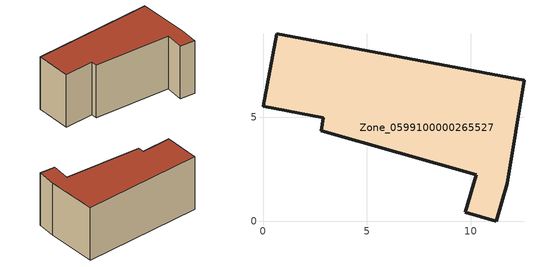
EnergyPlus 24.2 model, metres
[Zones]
Zone_0599100000265527
 floor ground (C_G): 11.75,1.82 11.23,0 9.74,0.42 10.26,2.24 2.8,4.36 2.9,4.98 0,5.52 0.66,9.01 12.56,6.79 z0
 wall outside (C_F): 11.23,0 11.75,1.82 12.56,6.79 0.66,9.01 0,5.52 2.9,4.98 2.8,4.36 10.26,2.24 9.74,0.42 11.23,0 z0:5.7
 roof outside (C_R): 0,5.52 2.9,4.98 2.8,4.36 10.26,2.24 9.74,0.42 11.23,0 11.75,1.82 12.56,6.79 0.66,9.01 z5.7
[BUILDING]
Pand.0599100000265527: North Axis=0; Terrain=City; Loads Convergence Tolerance Value=0.04; Temperature Convergence Tolerance Value=0.4; Solar Distribution=FullExterior; Maximum Number of Warmup Days=25; Minimum Number of Warmup Days=1
[Site:Location]
Rotterdam.The.Hague.AP_ZH_NLD Design_Conditions: Latitude=51.96; Longitude=4.45; Time Zone=1; Elevation=-4.5
[SITE:GROUNDTEMPERATURE:BUILDINGSURFACE]
18, 18, 18, 18, 18, 18, 18, 18, 18, 18, 18, 18
[MATERIAL] Thermal Absorptance=0.9; Solar Absorptance=0.7; Visible Absorptance=0.7
Name | Roughness | Thickness | Conductivity | Density | Specific Heat
G.TI.1946 | MediumSmooth | 0.15 | 1 | 540 | 1210
F.TI.1946 | Rough | 0.3 | 0.857143 | 1920 | 840
R.TI.1946 | MediumRough | 0.2 | 0.1 | 1500 | 1000
[CONSTRUCTION]
C_G: G.TI.1946
C_F: F.TI.1946
C_R: R.TI.1946
[ZONE]
Zone_0599100000265527: Type=1; Multiplier=1; Ceiling Height=Autocalculate; Volume=Autocalculate; Floor Area=autocalculate; Part of Total Floor Area=Yes
[ZONEINFILTRATION:DESIGNFLOWRATE]
Infil_Zone_0599100000265527: Zone or ZoneList or Space or SpaceList=Zone_0599100000265527; Schedule=AlwaysOn; Design Flow Rate Calculation Method=Flow/Area; Flow Rate per Floor Area=0.003; Constant Term Coefficient=1; Temperature Term Coefficient=0; Velocity Term Coefficient=0; Velocity Squared Term Coefficient=0
[HVACTEMPLATE:ZONE:IDEALLOADSAIRSYSTEM]
Zone_0599100000265527: Maximum Heating Supply Air Temperature=50; Minimum Cooling Supply Air Temperature=13; Maximum Heating Supply Air Humidity Ratio=0.0156; Minimum Cooling Supply Air Humidity Ratio=0.0077; Heating Limit=NoLimit; Cooling Limit=NoLimit; Dehumidification Control Type=ConstantSensibleHeatRatio; Cooling Sensible Heat Ratio=0.7; Dehumidification Setpoint=60; Humidification Control Type=None; Humidification Setpoint=30; Outdoor Air Method=None; Outdoor Air Flow Rate per Person=0.00944; Outdoor Air Flow Rate per Zone Floor Area=0; Outdoor Air Flow Rate per Zone=0; Demand Controlled Ventilation Type=None; Outdoor Air Economizer Type=NoEconomizer; Heat Recovery Type=None; Sensible Heat Recovery Effectiveness=0.7; Latent Heat Recovery Effectiveness=0.65
[ZONECONTROL:THERMOSTAT]
ThermostatControl_Zone_0599100000265527: Zone or ZoneList=Zone_0599100000265527; Control Type Schedule=DualSetpointControlType; Control 1=Thermostat_Zone_0599100000265527; Temperature Difference Between Cutout And Setpoint=0
[THERMOSTATSETPOINT:DUALSETPOINT]
Thermostat_Zone_0599100000265527: Heating Setpoint Temperature Schedule=HeatingSetpoint_Zone_0599100000265527; Cooling Setpoint Temperature Schedule=CoolingSetpoint_Zone_0599100000265527
[SCHEDULE:COMPACT]
HeatingSetpoint_Zone_0599100000265527: Through: 12/31, For: AllDays, Until: 24:00, 21
CoolingSetpoint_Zone_0599100000265527: Through: 12/31, For: AllDays, Until: 24:00, 24
DualSetpointControlType: Through: 12/31, For: AllDays, Until: 24:00, 4
AlwaysOn: Through: 12/31, For: AllDays, Until: 24:00, 1
